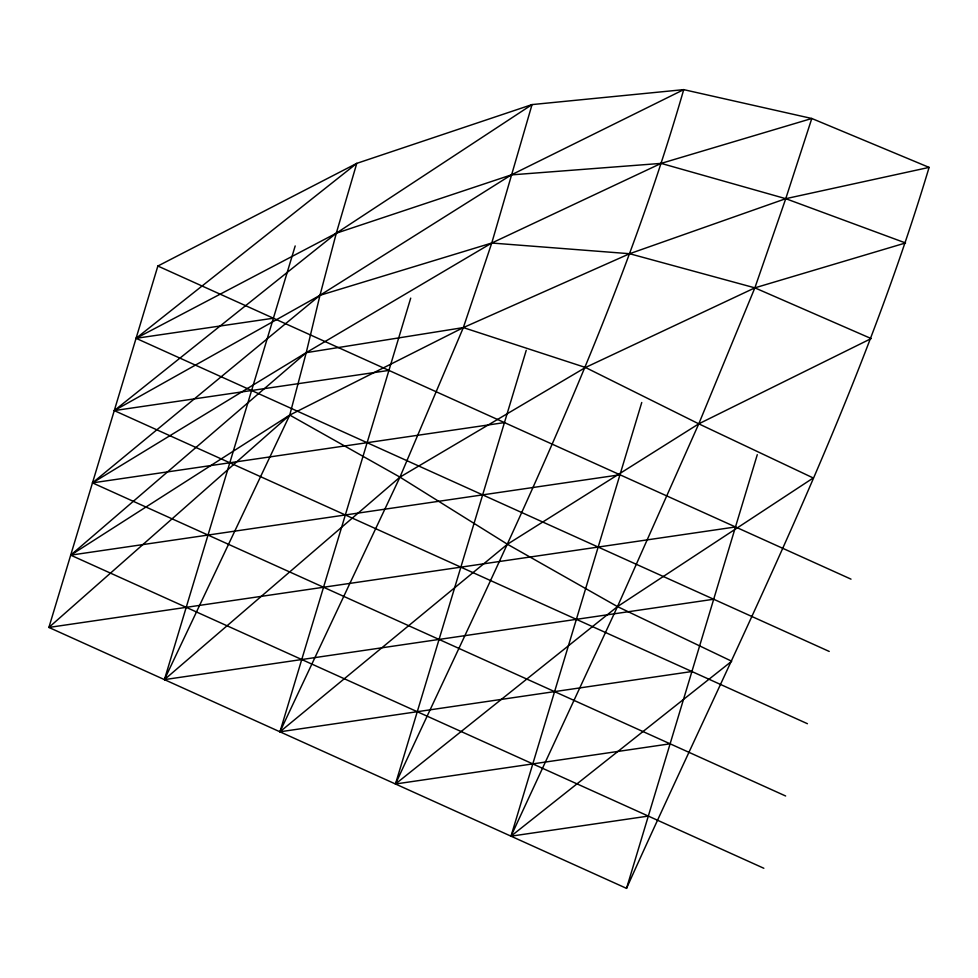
<?xml version="1.0" encoding="UTF-8"?>
<svg xmlns="http://www.w3.org/2000/svg" width="978" height="978" viewBox="0 0 978 978"><rect width="100%" height="100%" fill="white"/><g stroke="black" fill="none" stroke-linecap="round" stroke-linejoin="round"><path stroke-width="1.47" d="M157.861 266.028L48.9 627.436L626.531 888.366C733.304 650.847 854.014 417.618 929.1 167.397L811.801 118.485L683.72 89.634L532.044 104.585L356.774 163.363L157.861 266.028L851.019 579.147M295.185 245.943L164.426 679.624L713.695 599.245M410.711 298.131L279.952 731.801L691.911 671.519M526.237 350.307L395.479 783.989L670.113 743.806M641.751 402.496L511.005 836.178L648.316 816.08M626.531 888.366L757.278 454.684M929.1 167.397L785.75 198.681L629.624 253.718L463.34 327.593L289.745 415.075L70.697 555.149L763.842 868.268M273.388 318.217L136.076 338.315L829.222 651.434M388.914 370.405L114.279 410.589L807.425 723.708M504.44 422.594L92.482 482.875L785.64 795.994M619.966 474.782L70.697 555.149L306.224 352.667L491.763 243.021L661.128 163.387L811.801 118.485L785.75 198.681L754.869 287.85L698.781 423.829L617.485 606.604L511.005 836.178L731.703 661.226L617.485 606.604L507.435 544.245L399.953 477.13L289.745 415.075L48.9 627.436L735.493 526.959M319.977 295.307L306.224 352.667L289.745 415.075L164.426 679.624L399.953 477.13L585.492 367.483L754.869 287.85L905.542 242.96L785.75 198.681L661.128 163.387L511.311 174.891L336.298 233.204L136.076 338.315L356.774 163.363L336.298 233.204L319.977 295.307L92.482 482.875L306.224 352.667L463.34 327.593L585.492 367.483L698.781 423.829L813.244 477.973L617.485 606.604L395.479 783.989C500.858 556.751 614.074 331.163 683.72 89.634L511.311 174.891L319.977 295.307L114.279 410.589L336.298 233.204L532.044 104.585L491.763 243.021L463.34 327.593L399.953 477.13L279.952 731.801L507.435 544.245L698.781 423.829L871.178 338.571L754.869 287.85L629.624 253.718L491.763 243.021L319.977 295.307"/></g></svg>
